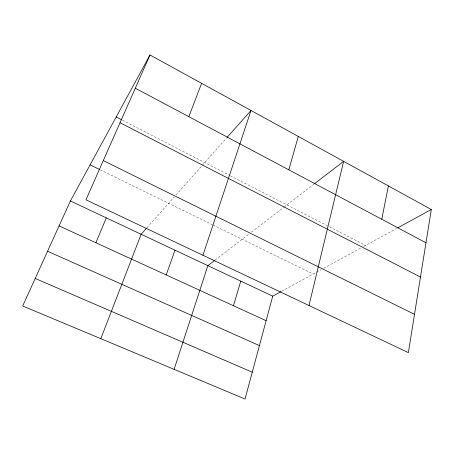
<?xml version="1.0" encoding="UTF-8"?>
<svg xmlns="http://www.w3.org/2000/svg" width="454" height="454" viewBox="0 0 454 454"><rect width="100%" height="100%" fill="white"/><g stroke="black" fill="none" stroke-linecap="round" stroke-linejoin="round"><path stroke-width="0.34" stroke-dasharray="2.27 1.7" d="M146.965 227.726L174.143 197.098M175.976 195.033L201.945 165.767M202.416 165.239L226.614 137.959M215.134 260.068L249.286 233.827M251.471 232.147L283.557 207.495M284.113 207.064L314.049 184.063M281.69 291.264L321.216 269.665M323.685 268.314L361.282 247.771M363.722 246.437L396.456 228.549M100.232 169.824L212.341 224.696M212.977 225.008L313.181 274.051M122.461 120.202L229.73 175.465M230.354 175.783L328.821 226.512M329.439 226.83L365.555 245.438"/><path stroke-width="0.68" d="M431.3 209.51L408.379 352.627L85.959 199.805L149.99 54.974L431.3 209.51L397.67 227.885M381.763 219.259L388.38 185.93M308.992 305.519L343.621 161.346L314.605 183.637M281.094 291.587L272.729 296.161L245.035 399.026L22.7 305.99L70.404 200.986L149.99 54.974M288.812 169.836L298.301 136.45M233.464 305.746L240.768 281.128M174.109 369.346L207.87 265.652L214.572 260.5M202.938 255.25L251.011 110.47L227.079 137.437M166.204 274.948L175 250.188M188.807 116.667L201.621 83.337M100.816 338.678L141.16 234.27L146.517 228.231M95.879 242.748L106.31 217.875M35.208 278.455L252.259 372.195M47.568 251.244L259.421 345.585M59.082 225.899L266.118 320.7M70.404 200.986L272.729 296.161M90.091 164.859L99.602 169.512M103.296 160.597L414.513 314.333M120.032 122.733L420.483 277.036M116.196 116.973L121.207 119.555M135.292 88.212L425.977 242.759"/></g></svg>
